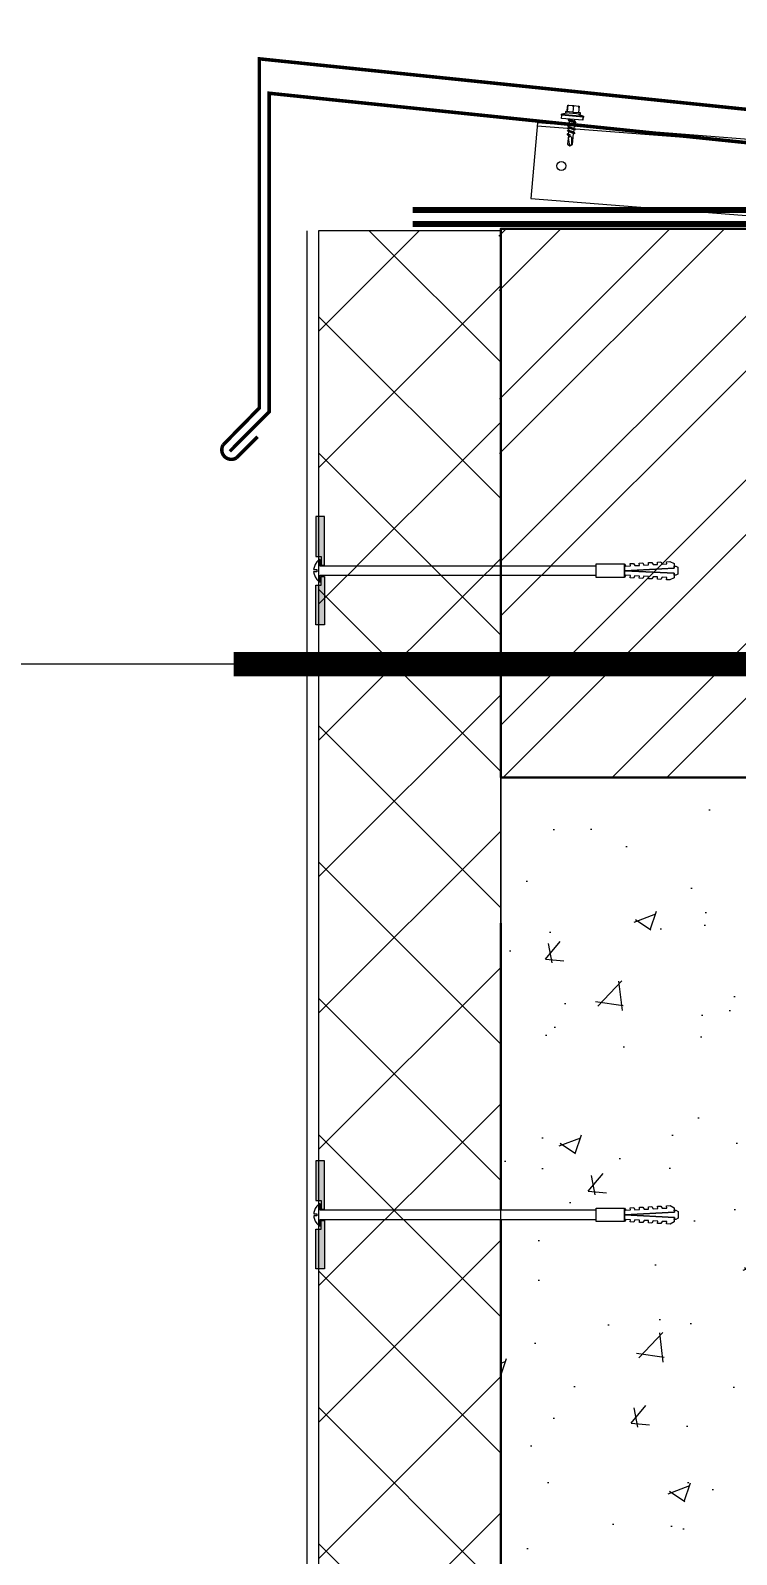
# Model space of a CAD drawing. Header units: millimetres. Extents: x -136099598 to 11807193, y 0 to 779331.
# Drawn here: x 824783 to 825364, y 372059 to 373313 of the extents above; entities that cross this region are included whole.
import ezdxf
from ezdxf import colors
from ezdxf.entities.mleader import LeaderData, LeaderLine
from ezdxf.math import Vec2, Vec3

# ---------------------------------------------------------------- set-up
doc = ezdxf.new("R2010")
doc.units = ezdxf.units.MM
doc.header["$MEASUREMENT"] = 0
doc.set_wipeout_variables(frame=1)
doc.linetypes.add('HIDDEN', pattern=[6, 4, -2])
doc.layers.get('0').update_dxf_attribs({"color": 250, "lineweight": 9})
for name, color, linetype, lineweight in [('_0', 250, 'Continuous', 9), ('TN-ГИДРОИЗОЛЯЦИЯ БИТУМАЯ ВЕРХНЯЯ', 32, 'Continuous', 15), ('TN-МЕТАЛЛ КОНСТРУКЦИИ', 162, 'Continuous', 35), ('АР_стены', 250, 'Continuous', 30), ('АР_Тонкие', 250, 'Continuous', 5), ('Основная', 7, 'Continuous', 20), ('Фасад_тонкие', 7, 'Continuous', 5), ('Штриховка', 7, 'Continuous', 5), ('Штриховка в сечении', 7, 'Continuous', 18)]:
    doc.layers.add(name, color=color, linetype=linetype, lineweight=lineweight)
doc.styles.add('ISOCPEUR', font='isocpeur.ttf', dxfattribs={"width": 0.7})

# ---------------------------------------------------------------- blocks, each defined once
blk = doc.blocks.new('УЗЕЛ общий')
at = {"layer": 'АР_Тонкие'}
ml = blk.add_multileader_mtext('Standard', dxfattribs=at)
ml.set_content('\\pxsm1,ql;Герметик', color=256, style='ISOCPEUR')
ml.set_leader_properties()
ml.build(insert=Vec2(0, 0))
ml.multileader.update_dxf_attribs({"text_left_attachment_type": 6, "text_right_attachment_type": 6, "dogleg_length": 100, "arrow_head_size": 13.711})
ctx = ml.context
ctx.base_point, ctx.char_height, ctx.arrow_head_size, ctx.landing_gap_size, ctx.plane_origin, ctx.plane_x_axis = Vec3(513.931, -789.01), 13.71091, 13.711, 1.371, Vec3(-822.154, -1577.032), Vec3(-1, 0)
ctx.left_attachment, ctx.right_attachment = 6, 6
notes = []
notes.append((ctx, [(1, (1, 1, 0), (519.416, -789.01), (-1, 0), 5.484, [(0, [(567.76, -890.503)], 0, [])])]))
ctx.mtext.insert, ctx.mtext.width, ctx.mtext.defined_height, ctx.mtext.flow_direction = Vec3(457.854, -771.186), 269.55726, 36.251, 5
ml = blk.add_multileader_mtext('Standard', dxfattribs=at)
ml.set_content('\\pxsm1,ql;Монтажная пена', color=256, style='ISOCPEUR')
ml.set_leader_properties()
ml.build(insert=Vec2(0, 0))
ml.multileader.update_dxf_attribs({"text_left_attachment_type": 6, "text_right_attachment_type": 6, "dogleg_length": 100, "arrow_head_size": 13.711})
ctx = ml.context
ctx.base_point, ctx.char_height, ctx.arrow_head_size, ctx.landing_gap_size, ctx.plane_origin, ctx.plane_x_axis = Vec3(510.292, -833.959), 13.71091, 13.711, 1.371, Vec3(-840.828, -1608.734), Vec3(-1, 0)
ctx.left_attachment, ctx.right_attachment = 6, 6
notes.append((ctx, [(1, (1, 1, 0), (515.776, -833.959), (-1, 0), 5.484, [(0, [(571.202, -930.364)], 0, [])])]))
ctx.mtext.insert, ctx.mtext.width, ctx.mtext.defined_height, ctx.mtext.flow_direction = Vec3(409.105, -817.506), 269.55726, 36.251, 5
ml = blk.add_multileader_mtext('Standard', dxfattribs=at)
ml.set_content('\\pxsm1,ql;Подоконная доска', color=256, style='ISOCPEUR')
ml.set_leader_properties()
ml.build(insert=Vec2(0, 0))
ml.multileader.update_dxf_attribs({"text_left_attachment_type": 6, "text_right_attachment_type": 6, "dogleg_length": 100, "arrow_head_size": 13.711})
ctx = ml.context
ctx.base_point, ctx.char_height, ctx.arrow_head_size, ctx.landing_gap_size, ctx.plane_origin, ctx.plane_x_axis = Vec3(296.687, -851.832), 13.71091, 13.711, 1.371, Vec3(-907.946, -1631.455), Vec3(-1, 0)
ctx.left_attachment, ctx.right_attachment = 6, 6
notes.append((ctx, [(1, (1, 1, 0), (302.171, -851.832), (-1, 0), 5.484, [(0, [(457.855, -895.689)], 0, [])])]))
ctx.mtext.insert, ctx.mtext.width, ctx.mtext.defined_height, ctx.mtext.flow_direction = Vec3(188.782, -835.379), 269.55726, 36.251, 5
for ctx, leaders in notes:
    for number, flags, end, landing, length, lines in leaders:
        leader = LeaderData()
        leader.index, (leader.has_last_leader_line, leader.has_dogleg_vector, leader.attachment_direction) = number, flags
        leader.last_leader_point, leader.dogleg_vector, leader.dogleg_length = Vec3(end), Vec3(landing), length
        for number, points, colour, breaks in lines:
            line = LeaderLine()
            line.index, line.vertices, line.color, line.breaks = number, Vec3.list(points), colors.encode_raw_color(colour), breaks
            leader.lines.append(line)
        ctx.leaders.append(leader)

msp = doc.modelspace()

# ---------------------------------------------------------------- linework, layer by layer
for p, q in [((825224.318, 373245.324), (825219.863, 373244.324)), ((825234.984, 373244.346), (825222.979, 373245.448)), ((825233.651, 373244.47), (825237.868, 373242.75)), ((825537.194, 373208.219), (825199.795, 373234.673)), ((825225.764, 373231.113), (825225.916, 373232.859)), ((825226.02, 373234.047), (825226.173, 373235.793)), ((825226.277, 373236.981), (825226.429, 373238.727)), ((825226.533, 373239.916), (825226.573, 373240.378)), ((825227.145, 373227.046), (825224.319, 373228.283)), ((825225.507, 373228.179), (825225.66, 373229.924)), ((825229.239, 373224.741), (825227.905, 373224.858))]:
    msp.add_line(p, q)
for points in [[(825219.804, 373243.657), (825219.863, 373244.324), (825237.868, 373242.75), (825237.81, 373242.084)], [(825224.897, 373251.948), (825224.43, 373246.613)], [(825531.97, 373148.433), (825537.412, 373210.71), (825200.012, 373237.164), (825194.587, 373174.9)], [(825224.319, 373228.283), (825225.507, 373228.179), (825227.145, 373227.046), (825225.404, 373226.99)]]:
    msp.add_lwpolyline(points, close=True)
for points in [[(825237.31, 373239.439), (825237.543, 373242.107), (825237.31, 373239.439), (825219.838, 373240.966), (825220.071, 373243.634)], [(825229.099, 373246.205), (825223.097, 373246.729), (825222.979, 373245.447)], [(825224.537, 373247.833), (825224.897, 373251.948), (825229.565, 373251.54), (825229.099, 373246.205), (825235.1, 373245.68), (825234.984, 373244.348)], [(825229.565, 373251.54), (825234.233, 373251.132), (825233.767, 373245.797)], [(825229.833, 373231.543), (825229.681, 373229.804), (825230.772, 373228.505), (825229.577, 373228.609), (825225.66, 373229.924), (825224.575, 373231.217), (825230.772, 373228.505)], [(825229.681, 373229.804), (825225.764, 373231.113), (825224.575, 373231.217)], [(825230.09, 373234.477), (825229.938, 373232.738), (825231.028, 373231.439), (825229.833, 373231.543), (825225.916, 373232.859), (825224.832, 373234.151), (825231.028, 373231.439)], [(825229.938, 373232.738), (825226.02, 373234.047), (825224.832, 373234.151)], [(825230.346, 373237.412), (825230.194, 373235.672), (825231.284, 373234.373), (825230.09, 373234.477), (825226.173, 373235.793), (825225.088, 373237.085), (825231.284, 373234.373)], [(825230.194, 373235.672), (825226.277, 373236.981), (825225.088, 373237.085)], [(825230.575, 373240.028), (825230.45, 373238.606), (825231.541, 373237.307), (825230.346, 373237.412), (825226.429, 373238.727), (825225.344, 373240.02), (825231.541, 373237.307)], [(825230.45, 373238.606), (825226.533, 373239.916), (825225.344, 373240.02)], [(825225.404, 373226.99), (825224.771, 373219.756), (825226.655, 373218.247), (825228.772, 373219.406), (825229.577, 373228.609)], [(825225.238, 373225.091), (825227.101, 373226.541), (825227.905, 373224.858), (825228.105, 373219.481)], [(824949.716, 372791.636), (824854.987, 372791.553), (824750.562, 372791.553)]]:
    msp.add_lwpolyline(points)
for points in [[(825230.271, 373251.478, 0.27246256), (825229.461, 373250.353, 0.27246256), (825228.859, 373251.601)], [(825225.238, 373225.091, 0.06403697), (825226.655, 373218.247), (825228.105, 373219.481), (825228.772, 373219.406), (825229.355, 373226.075)]]:
    msp.add_lwpolyline(points, format="xyb")
at = {"const_width": 20}
msp.add_lwpolyline([(824949.716, 372791.636), (825680.876, 372791.636)], dxfattribs=at)
msp.add_circle((825219.576, 373201.826), 3.75)
for centre, start, end in [((825226.153, 373250.636), 113.76588, 174.729882), ((825232.768, 373250.058), 355.281202, 56.245205)]:
    msp.add_arc(centre, 1.366, start, end)
at = {"layer": 'TN-ГИДРОИЗОЛЯЦИЯ БИТУМАЯ ВЕРХНЯЯ', "color": 0, "linetype": 'HIDDEN', "ltscale": 10, "const_width": 4.788}
for points in [[(826969.28, 372575.529), (825791.611, 372575.529), (825652.027, 372722.219), (825652.026, 373165.551), (825097.194, 373165.551)], [(826969.28, 372563.937), (825786.64, 372563.937), (825640.435, 372717.585), (825640.434, 373153.959), (825097.194, 373153.959)]]:
    msp.add_lwpolyline(points, dxfattribs=at)
at = {"layer": 'TN-МЕТАЛЛ КОНСТРУКЦИИ', "color": 0}
msp.add_lwpolyline([(824969.499, 372978.838, 2.873, 2.873, 0), (824952.097, 372961.437, 2.873, 2.873, -0.79470044), (824941.264, 372972.27, 2.873, 2.873, 0), (824971.01, 373002.578, 2.873, 2.873, 0), (824971.01, 373289.985, 2.873, 2.873, 0), (825673.61, 373217.104, 2.873, 2.873, 0), (825674.209, 373032.071, 2.873, 2.873, 0), (825704.028, 373001.752, 2.873, 2.873, -0.81063959), (825693.195, 372990.919, 2.873, 2.873, 0), (825678.035, 373006.079, 0, 0, 0)], format="xyseb", dxfattribs=at)
at = {"layer": 'TN-МЕТАЛЛ КОНСТРУКЦИИ', "color": 0, "const_width": 2.873}
msp.add_lwpolyline([(825698.611, 372996.028), (825666.056, 373028.584), (825665.894, 373190.571), (824979.109, 373261.646), (824979.112, 372999.423), (824946.681, 372966.865)], dxfattribs=at)
at = {"layer": 'АР_стены', "color": 0, "ltscale": 100}
for p, q in [((825169.703, 372698.468), (825509.703, 372698.468)), ((825169.703, 372578.468), (825169.703, 371348.468))]:
    msp.add_line(p, q, dxfattribs=at)
at = {"layer": 'Основная', "color": 0, "ltscale": 100}
msp.add_line((825169.703, 372698.468), (825169.703, 372578.468), dxfattribs=at)
at = {"layer": 'Фасад_тонкие'}
msp.add_lwpolyline([(825010.266, 371348.468), (825010.266, 373148.468)], dxfattribs=at)

# ---------------------------------------------------------------- block references
at = {"layer": '_0', "xscale": 18.233658215449, "yscale": 18.233658215449, "zscale": 18.233658215449}
msp.add_blockref('УЗЕЛ общий', (794076.627, 388966.184), dxfattribs=at)

# ---------------------------------------------------------------- next in the draw order: wipeouts: each hides what was drawn before it
at = {"lineweight": 0}
for points in [[(825251.98, 372868.586), (825248.234, 372864.84), (825021, 372864.84), (825021, 372859.49), (825020.109, 372859.49), (825018.271, 372861.359), (825017.017, 372863.471), (825015.762, 372866.653), (825015.65, 372867.694), (825018.325, 372867.694), (825018.325, 372869.477), (825015.65, 372869.477), (825015.762, 372870.518), (825017.017, 372873.701), (825018.271, 372875.813), (825020.109, 372877.682), (825021, 372877.682), (825021, 372872.331), (825248.234, 372872.331)], [(825252.036, 372338.318), (825248.291, 372334.572), (825021.057, 372334.572), (825021.057, 372329.222), (825020.165, 372329.222), (825018.327, 372331.091), (825017.073, 372333.203), (825015.819, 372336.385), (825015.706, 372337.426), (825018.381, 372337.426), (825018.381, 372339.209), (825015.706, 372339.209), (825015.819, 372340.25), (825017.073, 372343.433), (825018.327, 372345.545), (825020.165, 372347.413), (825021.057, 372347.413), (825021.057, 372342.063), (825248.291, 372342.063)]]:
    msp.add_wipeout(points, dxfattribs=at)

# ---------------------------------------------------------------- next in the draw order: hatches: boundary and pattern name
h = msp.add_hatch(color=256)
h.paths.add_polyline_path([(825017.433, 372913.173), (825024.567, 372913.173), (825024.567, 372873.223), (825021.892, 372873.223), (825021.892, 372880.357), (825017.433, 372880.357)])
h.paths.add_polyline_path([(825017.433, 372856.815), (825021.892, 372856.815), (825021.892, 372863.949), (825024.567, 372863.949), (825024.567, 372823.999), (825017.433, 372823.999)])
h = msp.add_hatch(color=256)
h.paths.add_polyline_path([(825017.49, 372382.905), (825024.624, 372382.905), (825024.624, 372342.955), (825021.948, 372342.955), (825021.948, 372350.089), (825017.49, 372350.089)])
h.paths.add_polyline_path([(825017.49, 372326.547), (825021.948, 372326.547), (825021.948, 372333.681), (825024.624, 372333.681), (825024.624, 372293.731), (825017.49, 372293.731)])
at = {"layer": 'Штриховка'}
h = msp.add_hatch(dxfattribs=at)
h.set_pattern_fill('ANSI37', color=256, scale=25)
h.set_pattern_definition([(45, (713951.31, 414212.45), (-56.1266, 56.1266), []), (135, (713951.31, 414212.45), (-56.1266, -56.1266), [])])
h.paths.add_polyline_path([(825019.703, 373148.468), (825019.703, 371348.468), (825169.703, 371348.468), (825169.703, 373148.468)])

# ---------------------------------------------------------------- next in the draw order: linework, layer by layer
for points in [[(825169.703, 371348.468), (825169.703, 373148.468), (825019.703, 373148.468), (825019.703, 371348.468)], [(825021.892, 372873.223), (825024.567, 372873.223), (825024.567, 372913.173), (825017.433, 372913.173), (825017.433, 372880.357), (825021.892, 372880.357)], [(825021.892, 372863.949), (825024.567, 372863.949), (825024.567, 372823.999), (825017.433, 372823.999), (825017.433, 372856.815), (825021.892, 372856.815)], [(825021.948, 372342.955), (825024.624, 372342.955), (825024.624, 372382.905), (825017.49, 372382.905), (825017.49, 372350.089), (825021.948, 372350.089)], [(825021.948, 372333.681), (825024.624, 372333.681), (825024.624, 372293.731), (825017.49, 372293.731), (825017.49, 372326.547), (825021.948, 372326.547)], [(825021.948, 372333.681), (825024.624, 372333.681), (825024.624, 372293.731), (825017.49, 372293.731), (825017.49, 372326.547), (825021.948, 372326.547)]]:
    msp.add_lwpolyline(points, close=True)

# ---------------------------------------------------------------- next in the draw order: wipeouts: each hides what was drawn before it
at = {"lineweight": 0}
for points in [[(825248.234, 372862.968), (825248.234, 372874.204), (825271.643, 372874.204), (825271.643, 372862.968)], [(825248.291, 372332.7), (825248.291, 372343.936), (825271.699, 372343.936), (825271.699, 372332.7)]]:
    msp.add_wipeout(points, dxfattribs=at)

# ---------------------------------------------------------------- next in the draw order: linework, layer by layer
for points in [[(825015.65, 372867.694), (825015.762, 372866.653), (825017.017, 372863.471), (825018.271, 372861.359), (825020.109, 372859.49), (825021, 372859.49), (825021, 372864.84), (825248.234, 372864.84), (825248.234, 372872.331), (825021, 372872.331), (825021, 372877.682), (825020.109, 372877.682), (825018.271, 372875.813), (825017.017, 372873.701), (825015.762, 372870.518), (825015.65, 372869.477), (825018.325, 372869.477), (825018.325, 372867.694), (825015.65, 372867.694)], [(825015.706, 372337.426), (825015.819, 372336.385), (825017.073, 372333.203), (825018.327, 372331.091), (825020.165, 372329.222), (825021.057, 372329.222), (825021.057, 372334.572), (825248.291, 372334.572), (825248.291, 372342.063), (825021.057, 372342.063), (825021.057, 372347.413), (825020.165, 372347.413), (825018.327, 372345.545), (825017.073, 372343.433), (825015.819, 372340.25), (825015.706, 372339.209), (825018.381, 372339.209), (825018.381, 372337.426), (825015.706, 372337.426)]]:
    msp.add_lwpolyline(points, close=True)

# ---------------------------------------------------------------- next in the draw order: wipeouts: each hides what was drawn before it
for points in [[(825271.643, 372874.204), (825272.676, 372872.383), (825276.416, 372872.579), (825276.318, 372874.449), (825279.123, 372874.596), (825280.156, 372872.775), (825283.896, 372872.971), (825283.798, 372874.841), (825286.603, 372874.988), (825287.636, 372873.167), (825291.376, 372873.363), (825291.278, 372875.233), (825294.084, 372875.38), (825295.117, 372873.559), (825298.857, 372873.755), (825298.759, 372875.625), (825301.564, 372875.772), (825302.597, 372873.951), (825306.337, 372874.147), (825306.239, 372876.017), (825309.044, 372876.164), (825312.415, 372874.465), (825312.611, 372870.725), (825271.79, 372868.586), (825312.611, 372866.446), (825312.415, 372862.706), (825309.044, 372861.008), (825306.239, 372861.155), (825306.337, 372863.025), (825302.597, 372863.221), (825301.564, 372861.4), (825298.759, 372861.547), (825298.857, 372863.417), (825295.117, 372863.613), (825294.084, 372861.792), (825291.278, 372861.939), (825291.376, 372863.809), (825287.636, 372864.005), (825286.603, 372862.184), (825283.798, 372862.331), (825283.896, 372864.201), (825280.156, 372864.397), (825279.123, 372862.576), (825276.318, 372862.723), (825276.416, 372864.593), (825272.676, 372864.789), (825271.643, 372862.968)], [(825271.699, 372343.936), (825272.732, 372342.115), (825276.472, 372342.311), (825276.374, 372344.181), (825279.179, 372344.328), (825280.212, 372342.507), (825283.952, 372342.703), (825283.854, 372344.573), (825286.659, 372344.72), (825287.693, 372342.899), (825291.433, 372343.095), (825291.335, 372344.965), (825294.14, 372345.112), (825295.173, 372343.291), (825298.913, 372343.487), (825298.815, 372345.357), (825301.62, 372345.504), (825302.653, 372343.683), (825306.393, 372343.879), (825306.295, 372345.749), (825309.101, 372345.896), (825312.471, 372344.197), (825312.667, 372340.457), (825271.846, 372338.318), (825312.667, 372336.178), (825312.471, 372332.438), (825309.101, 372330.74), (825306.295, 372330.887), (825306.393, 372332.757), (825302.653, 372332.953), (825301.62, 372331.132), (825298.815, 372331.279), (825298.913, 372333.149), (825295.173, 372333.345), (825294.14, 372331.524), (825291.335, 372331.671), (825291.433, 372333.541), (825287.693, 372333.737), (825286.659, 372331.916), (825283.854, 372332.063), (825283.952, 372333.933), (825280.212, 372334.129), (825279.179, 372332.308), (825276.374, 372332.455), (825276.472, 372334.325), (825272.732, 372334.521), (825271.699, 372332.7)]]:
    msp.add_wipeout(points, dxfattribs=at)

# ---------------------------------------------------------------- next in the draw order: wipeouts: each hides what was drawn before it
for points in [[(825312.611, 372866.446), (825271.79, 372868.586), (825312.611, 372870.725), (825312.527, 372872.331), (825313.777, 372872.331), (825315.65, 372871.395), (825315.65, 372865.777), (825313.777, 372864.84), (825312.527, 372864.84)], [(825312.667, 372336.178), (825271.846, 372338.318), (825312.667, 372340.457), (825312.583, 372342.063), (825313.834, 372342.063), (825315.706, 372341.127), (825315.706, 372335.509), (825313.834, 372334.572), (825312.583, 372334.572)]]:
    msp.add_wipeout(points, dxfattribs=at)

# ---------------------------------------------------------------- next in the draw order: hatches: boundary and pattern name
at = {"layer": 'Штриховка'}
h = msp.add_hatch(dxfattribs=at)
h.set_pattern_fill('AR-CONC', color=256)
h.set_pattern_definition([(50, (530952.47, 4032571.2), (182.184669, -15.9390855), [19.05, -209.55]), (355, (530952.47, 4032571.2), (-35.243421, 191.056845), [15.24, -167.640584]), (100.4514447, (530967.65, 4032569.86), (146.941247, 175.117752), [16.190009, -178.090245]), (46.1842, (530952.47, 4032622), (271.079041, -42.042328), [28.575, -314.325]), (96.635558, (530975.06, 4032618.5), (237.404134, 247.426125), [24.285023, -267.135608]), (351.184151, (530952.47, 4032622), (237.404134, 247.426125), [22.859967, -251.459732]), (21, (530977.87, 4032609.3), (151.614391, -102.265198), [19.05, -209.55]), (326, (530977.87, 4032609.3), (61.802028, 184.187966), [15.24, -167.64]), (71.451445, (530990.5, 4032600.77), (213.416419, 81.922769), [16.190009, -178.089938]), (37.5, (530952.47, 4032571.19), (3.0886033, 84.5550389), [0, -165.608, 0, -170.18, 0, -168.275]), (7.5, (530952.47, 4032571.19), (66.8196625, 100.1805748), [0, -97.028, 0, -161.798, 0, -64.135]), (327.5, (530895.825, 4032571.19), (135.5905952, -5.728744), [0, -63.5, 0, -198.12, 0, -262.89]), (317.5, (530870.42, 4032571.19), (148.1291814, 25.426491), [0, -82.55, 0, -131.572, 0, -186.69])])
h.paths.add_polyline_path([(825509.703, 372698.468), (825169.703, 372698.468), (825169.703, 371348.468), (825729.703, 371348.468), (825729.703, 371808.468), (825509.703, 371808.468)])
at = {"layer": 'Штриховка в сечении', "lineweight": 5, "transparency": 33554636}
h = msp.add_hatch(dxfattribs=at)
h.set_pattern_fill('ANSI32', color=256, scale=10)
h.set_pattern_definition([(45, (433395.97, 4065457.6), (-67.351921, 67.351921), []), (45, (433440.87, 4065457.6), (-67.351921, 67.351921), [])])
h.paths.add_polyline_path([(825511.69, 373150.144), (825168.165, 373150.144), (825169.703, 372698.468), (825513.228, 372698.468)])

# ---------------------------------------------------------------- next in the draw order: linework, layer by layer
for points in [[(825248.234, 372862.968), (825248.234, 372874.204), (825271.643, 372874.204), (825271.643, 372862.968), (825248.234, 372862.968)], [(825271.643, 372874.204), (825272.676, 372872.383), (825276.416, 372872.579), (825276.318, 372874.449), (825279.123, 372874.596), (825280.156, 372872.775), (825283.896, 372872.971), (825283.798, 372874.841), (825286.603, 372874.988), (825287.636, 372873.167), (825291.376, 372873.363), (825291.278, 372875.233), (825294.084, 372875.38), (825295.117, 372873.559), (825298.857, 372873.755), (825298.759, 372875.625), (825301.564, 372875.772), (825302.597, 372873.951), (825306.337, 372874.147), (825306.239, 372876.017), (825309.044, 372876.164), (825312.415, 372874.465), (825312.611, 372870.725), (825271.79, 372868.586), (825312.611, 372866.446), (825312.415, 372862.706), (825309.044, 372861.008), (825306.239, 372861.155), (825306.337, 372863.025), (825302.597, 372863.221), (825301.564, 372861.4), (825298.759, 372861.547), (825298.857, 372863.417), (825295.117, 372863.613), (825294.084, 372861.792), (825291.278, 372861.939), (825291.376, 372863.809), (825287.636, 372864.005), (825286.603, 372862.184), (825283.798, 372862.331), (825283.896, 372864.201), (825280.156, 372864.397), (825279.123, 372862.576), (825276.318, 372862.723), (825276.416, 372864.593), (825272.676, 372864.789), (825271.643, 372862.968)], [(825312.611, 372866.446), (825271.79, 372868.586), (825312.611, 372870.725), (825312.527, 372872.331), (825313.777, 372872.331), (825315.65, 372871.395), (825315.65, 372865.777), (825313.777, 372864.84), (825312.527, 372864.84)], [(825248.291, 372332.7), (825248.291, 372343.936), (825271.699, 372343.936), (825271.699, 372332.7), (825248.291, 372332.7)], [(825271.699, 372343.936), (825272.732, 372342.115), (825276.472, 372342.311), (825276.374, 372344.181), (825279.179, 372344.328), (825280.212, 372342.507), (825283.952, 372342.703), (825283.854, 372344.573), (825286.659, 372344.72), (825287.693, 372342.899), (825291.433, 372343.095), (825291.335, 372344.965), (825294.14, 372345.112), (825295.173, 372343.291), (825298.913, 372343.487), (825298.815, 372345.357), (825301.62, 372345.504), (825302.653, 372343.683), (825306.393, 372343.879), (825306.295, 372345.749), (825309.101, 372345.896), (825312.471, 372344.197), (825312.667, 372340.457), (825271.846, 372338.318), (825312.667, 372336.178), (825312.471, 372332.438), (825309.101, 372330.74), (825306.295, 372330.887), (825306.393, 372332.757), (825302.653, 372332.953), (825301.62, 372331.132), (825298.815, 372331.279), (825298.913, 372333.149), (825295.173, 372333.345), (825294.14, 372331.524), (825291.335, 372331.671), (825291.433, 372333.541), (825287.693, 372333.737), (825286.659, 372331.916), (825283.854, 372332.063), (825283.952, 372333.933), (825280.212, 372334.129), (825279.179, 372332.308), (825276.374, 372332.455), (825276.472, 372334.325), (825272.732, 372334.521), (825271.699, 372332.7)], [(825312.667, 372336.178), (825271.846, 372338.318), (825312.667, 372340.457), (825312.583, 372342.063), (825313.834, 372342.063), (825315.706, 372341.127), (825315.706, 372335.509), (825313.834, 372334.572), (825312.583, 372334.572)]]:
    msp.add_lwpolyline(points, close=True)
at = {"layer": 'АР_стены', "color": 0, "ltscale": 100}
msp.add_lwpolyline([(825169.703, 372698.468), (825510.152, 372698.468), (825510.152, 373150.144), (825169.703, 373150.144)], close=True, dxfattribs=at)

doc.saveas('drawing.dxf')
